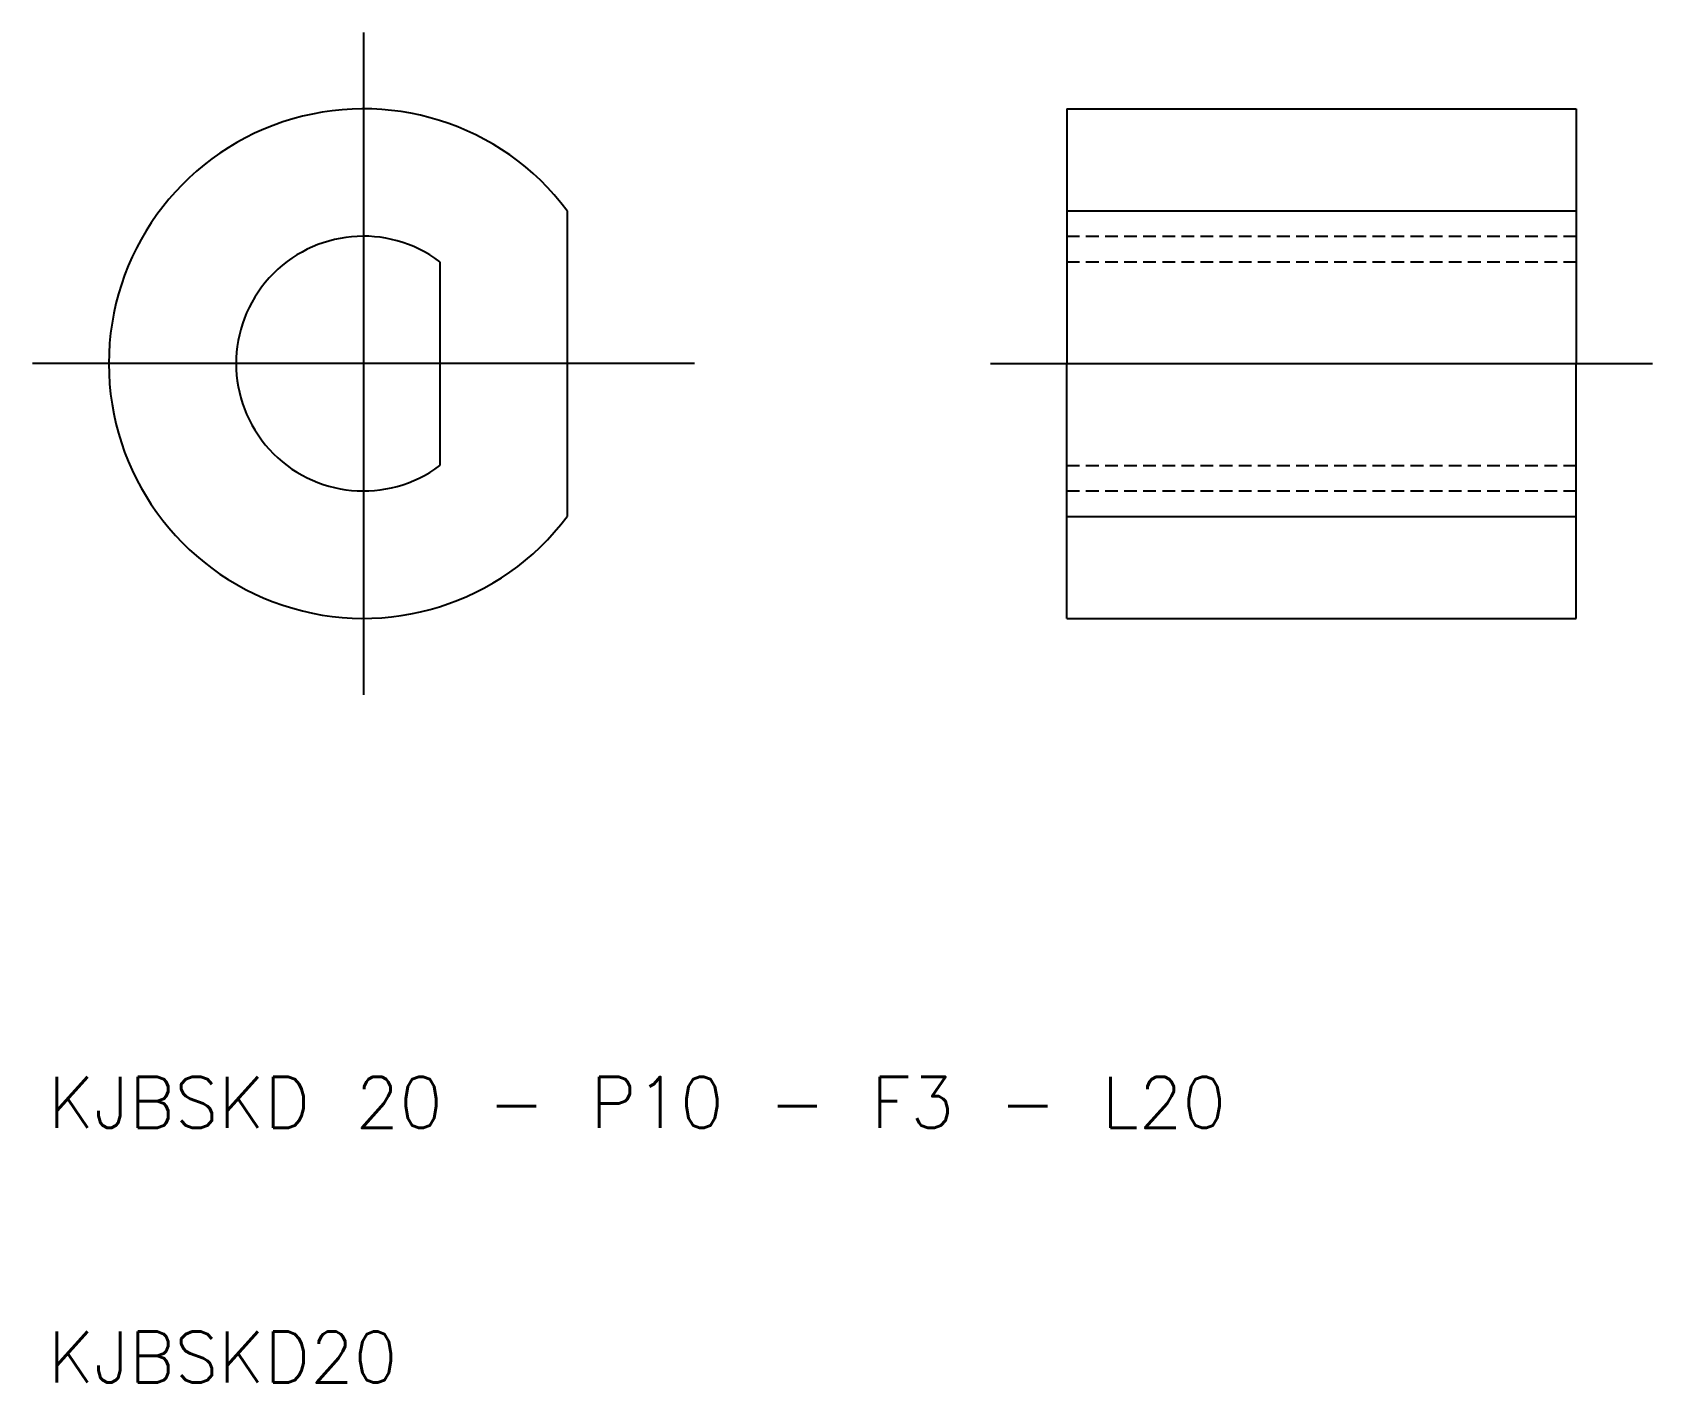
# Model space of a CAD drawing. Extents: x 9.4 to 73, y 10 to 63.
import ezdxf

# ---------------------------------------------------------------- set-up
doc = ezdxf.new("R2010")
doc.units = 0
doc.linetypes.add('CENTER', pattern=[50.8, 31.75, -6.35, 6.35, -6.35])
doc.linetypes.add('DASHED', pattern=[0.75, 0.5, -0.25])
doc.layers.get('0').update_dxf_attribs({"linetype": 'CONTINUOUS'})
doc.layers.add('CENTER', color=1, linetype='CENTER')
doc.styles.get("Standard").update_dxf_attribs({"font": 'txt.shx'})

msp = doc.modelspace()

# ---------------------------------------------------------------- linework, layer by layer
at = {"color": 7, "linetype": 'CONTINUOUS'}
for p, q in [((50, 60), (70, 60)), ((50, 60), (50, 50)), ((70, 60), (70, 50)), ((30.381, 56), (30.381, 44)), ((50, 56), (70, 56)), ((25.381, 54), (25.381, 46)), ((50, 40), (50, 50)), ((70, 40), (70, 50)), ((50, 44), (70, 44)), ((50, 40), (70, 40))]:
    msp.add_line(p, q, dxfattribs=at)
at = {"color": 3, "linetype": 'DASHED'}
for p, q in [((50, 55), (70, 55)), ((50, 54), (70, 54)), ((50, 46), (70, 46)), ((50, 45), (70, 45))]:
    msp.add_line(p, q, dxfattribs=at)
at = {"color": 7, "linetype": 'CONTINUOUS'}
for radius, start, end in [(10, 36.8699, 323.1301), (5, 53.1301, 306.8699)]:
    msp.add_arc((22.381, 50), radius, start, end, dxfattribs=at)
at = {"layer": 'CENTER'}
for p, q in [((22.381, 63), (22.381, 37)), ((35.381, 50), (9.381, 50)), ((47, 50), (73, 50))]:
    msp.add_line(p, q, dxfattribs=at)

# ---------------------------------------------------------------- texts
at = {"color": 7, "linetype": 'CONTINUOUS'}
for s, p in [('KJBSKD 20 - P10 - F3 - L20', (10, 20)), ('KJBSKD20', (10, 10))]:
    msp.add_text(s, height=2, dxfattribs=at).set_placement(p)

doc.saveas('drawing.dxf')
